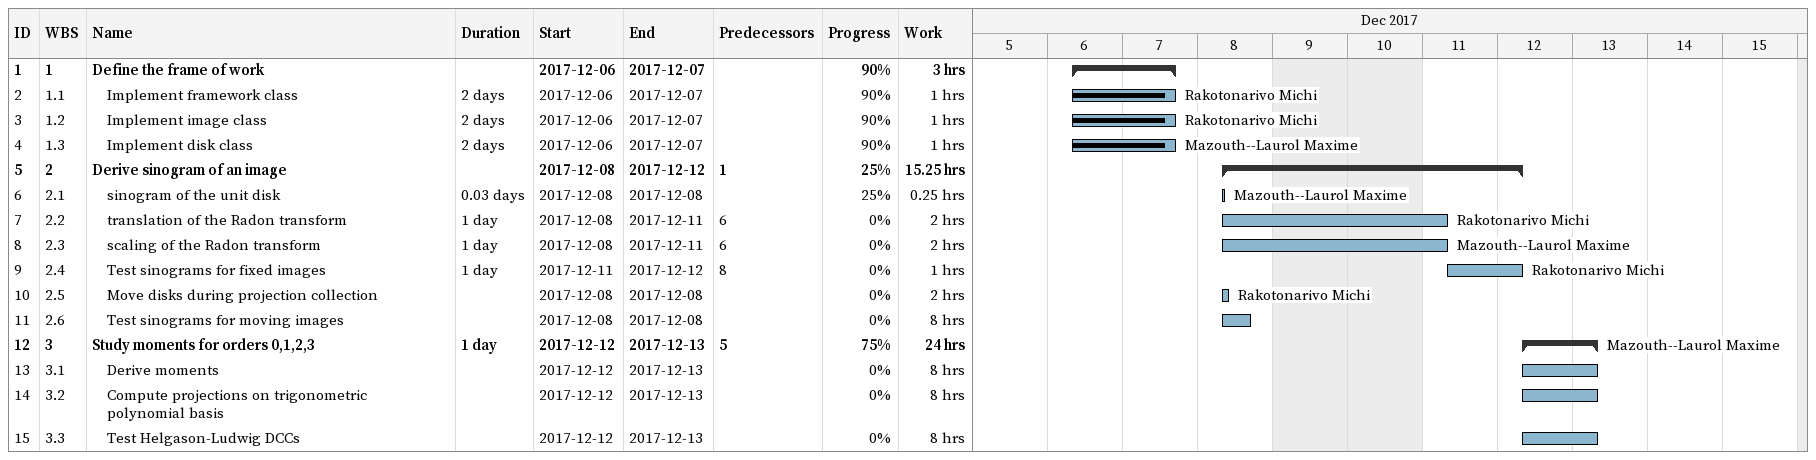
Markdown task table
| ID | WBS | Task | Duration | Start | Finish | Predecessors | Resources | % complete | Work (h) |
|---|---|---|---|---|---|---|---|---|---|
| 1 | 1 | **Define the frame of work** |  | 2017-12-06 | 2017-12-07 |  |  | 90 | 3 |
| 2 | 1.1 | Implement framework class | 2d | 2017-12-06 | 2017-12-07 |  | Rakotonarivo Michi | 90 | 1 |
| 3 | 1.2 | Implement image class | 2d | 2017-12-06 | 2017-12-07 |  | Rakotonarivo Michi | 90 | 1 |
| 4 | 1.3 | Implement disk class | 2d | 2017-12-06 | 2017-12-07 |  | Mazouth--Laurol Maxime | 90 | 1 |
| 5 | 2 | **Derive sinogram of an image** |  | 2017-12-08 | 2017-12-12 | 1 |  | 25 | 15.25 |
| 6 | 2.1 | sinogram of the unit disk | 0.03d | 2017-12-08 | 2017-12-08 |  | Mazouth--Laurol Maxime | 25 | 0.25 |
| 7 | 2.2 | translation of the Radon transform | 1d | 2017-12-08 | 2017-12-11 | 6 | Rakotonarivo Michi | 0 | 2 |
| 8 | 2.3 | scaling of the Radon transform | 1d | 2017-12-08 | 2017-12-11 | 6 | Mazouth--Laurol Maxime | 0 | 2 |
| 9 | 2.4 | Test sinograms for fixed images | 1d | 2017-12-11 | 2017-12-12 | 8 | Rakotonarivo Michi | 0 | 1 |
| 10 | 2.5 | Move disks during projection collection |  | 2017-12-08 | 2017-12-08 |  | Rakotonarivo Michi | 0 | 2 |
| 11 | 2.6 | Test sinograms for moving images |  | 2017-12-08 | 2017-12-08 |  |  | 0 | 8 |
| 12 | 3 | **Study moments for orders 0,1,2,3** | 1d | 2017-12-12 | 2017-12-13 | 5 | Mazouth--Laurol Maxime | 75 | 24 |
| 13 | 3.1 | Derive moments |  | 2017-12-12 | 2017-12-13 |  |  | 0 | 8 |
| 14 | 3.2 | Compute projections on trigonometric polynomial basis |  | 2017-12-12 | 2017-12-13 |  |  | 0 | 8 |
| 15 | 3.3 | Test Helgason-Ludwig DCCs |  | 2017-12-12 | 2017-12-13 |  |  | 0 | 8 |
